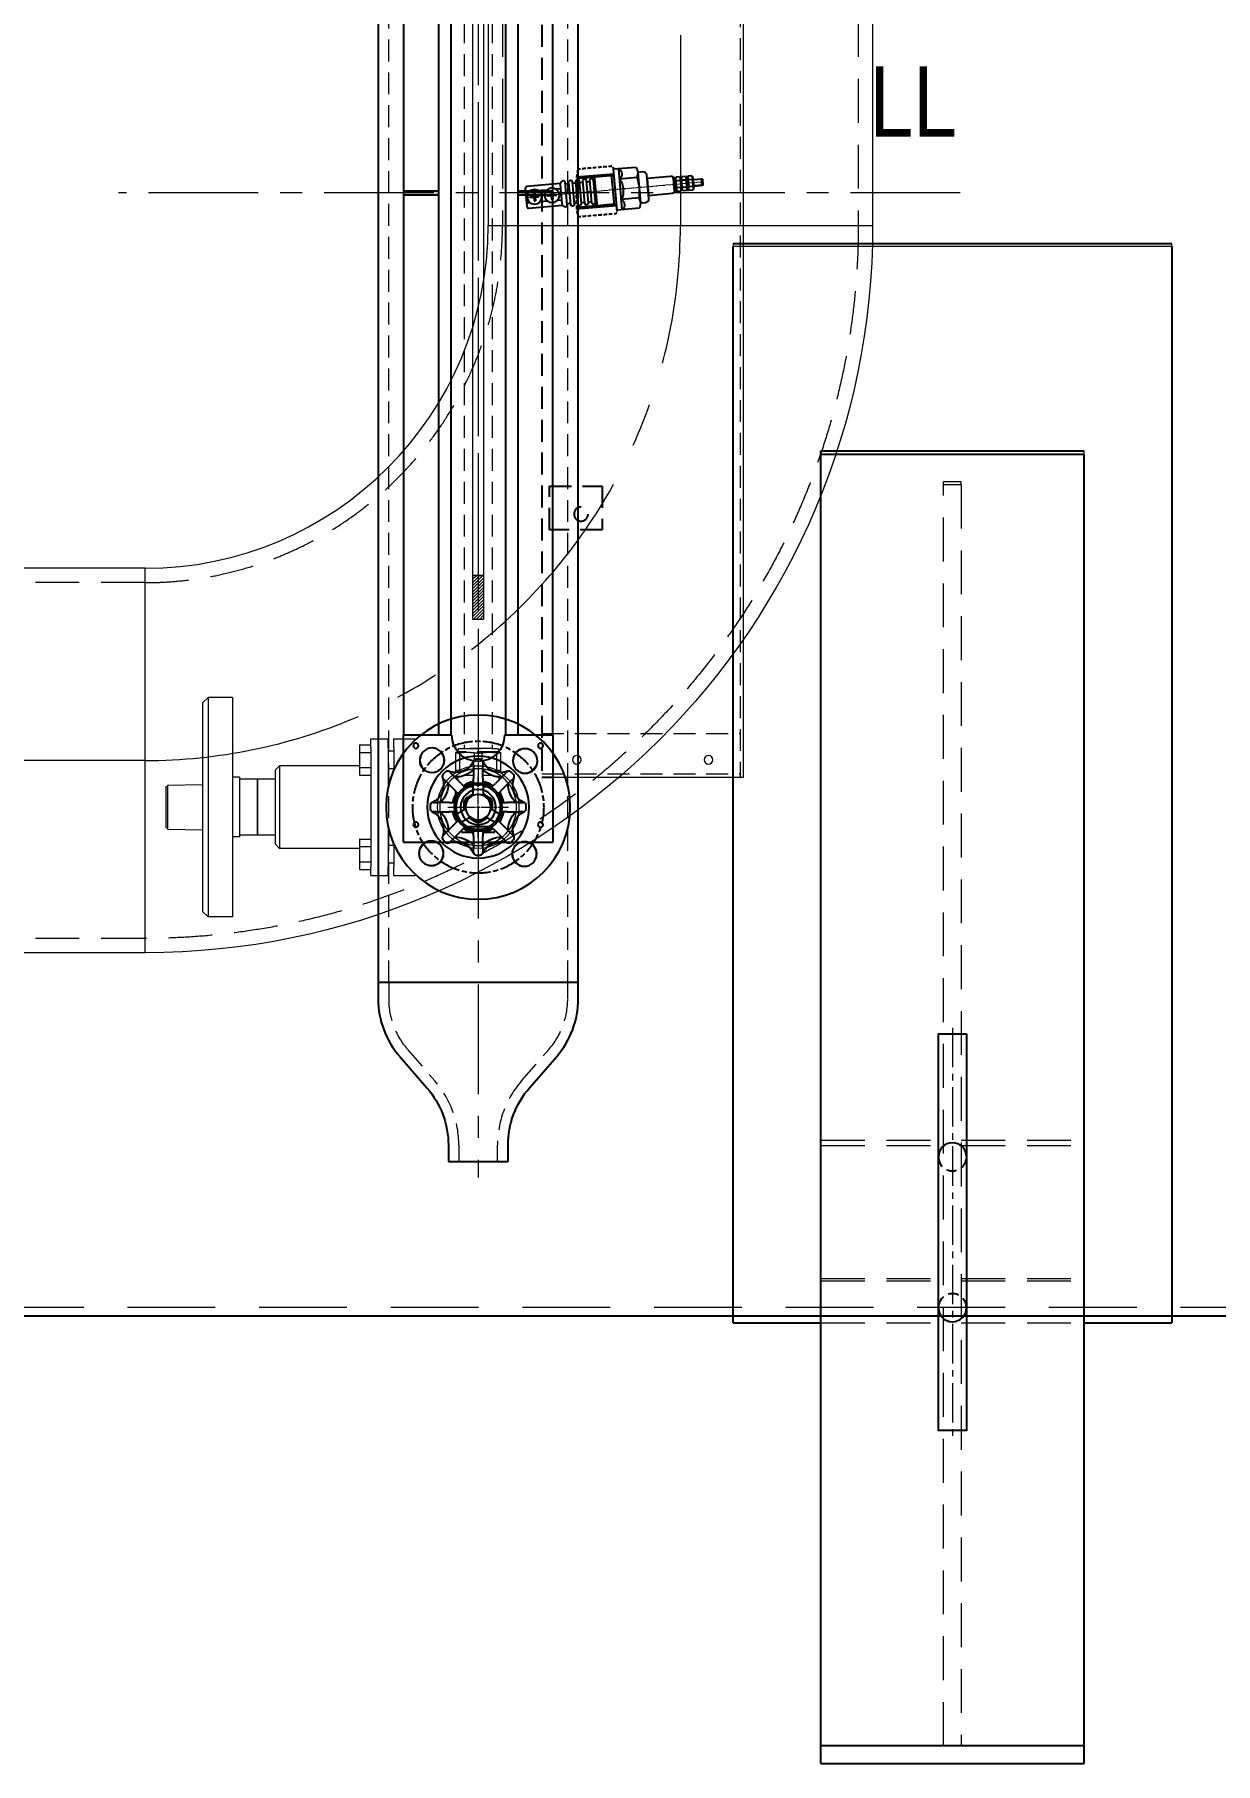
# Model space of a CAD drawing. Header units: millimetres. Extents: x -46397 to 283259, y -8690 to 23983.
# Drawn here: x 124179 to 124851, y 2724 to 3709 of the extents above; entities that cross this region are included whole.
import ezdxf

# ---------------------------------------------------------------- set-up
doc = ezdxf.new("R2010")
doc.units = ezdxf.units.MM
for name, pattern in [('ACISOTGL', [3, 2, -1]), ('AM_ISO08W050', [18, 12, -1.5, 3, -1.5]), ('AM_ISO08W050x2', [9, 6, -0.75, 1.5, -0.75]), ('CENTER', [2, 1.25, -0.25, 0.25, -0.25]), ('CENTER2', [1.125, 0.75, -0.125, 0.125, -0.125]), ('HIDDEN', [0.375, 0.25, -0.125]), ('HIDDENX2', [0.75, 0.5, -0.25])]:
    doc.linetypes.add(name, pattern=pattern)
for name, color, linetype, lineweight in [('2-Dashed', 50, 'ACISOTGL', 25), ('2. Net dut', 190, 'HIDDEN', 9), ('3-Centerline', 4, 'CENTER', 5), ('3. LAN CAN STT', 2, 'Continuous', 0), ('5. DUONG TAM', 1, 'AM_ISO08W050x2', 0), ('AM_5', 3, 'Continuous', 25), ('AM_7', 4, 'AM_ISO08W050', 25), ('AM_8', 1, 'Continuous', 25), ('CHUAN NET KHUAT', 4, 'HIDDEN', 0), ('DUONGCHINH', 7, 'Continuous', 25), ('DUONGTAM', 1, 'CENTER', 0), ('Long_AM_Hidden', 4, 'HIDDEN', 9), ('Long_AM_Visible', 30, 'Continuous', 25), ('Long_Centerline', 1, 'CENTER', 9), ('MARTECH-TP-TEXT3', 3, 'Continuous', 0), ('Mặt cắt', 7, 'Continuous', 20), ('Standard', 7, 'Continuous', 0)]:
    doc.layers.add(name, color=color, linetype=linetype, lineweight=lineweight)
doc.layers.add('7. DUONG KHUAT', color=4, linetype='ACISOTGL')
doc.layers.add('flashshoot', color=7, linetype='Continuous')
doc.styles.add('GHI CHÚ 2', font='arial.ttf', dxfattribs={"width": 0.8, "height": 1})

# ---------------------------------------------------------------- blocks, each defined once
blk = doc.blocks.new('A$C49aca623')
at = {"color": 1, "linetype": 'HIDDENX2', "lineweight": 0, "ltscale": 50, "extrusion": (2.28848e-17, 1, 0)}
for p, q in [((2163.63, 1140), (2163.63, -368.45)), ((2366.37, 1140), (2366.37, -368.45)), ((1960, -572.08), (1817, -572.08)), ((1960, -774.82), (-2832, -774.82))]:
    blk.add_line(p, q, dxfattribs=at)
at = {"color": 2, "linetype": 'Continuous', "lineweight": 0, "ltscale": 10, "extrusion": (2.28848e-17, 1, 0)}
for p, q in [((2155.45, 983.18), (2155.45, -368.45)), ((2374.55, 983.18), (2374.55, -368.45)), ((1960, -563.9), (1817, -563.9)), ((1960, -783), (-2832, -783))]:
    blk.add_line(p, q, dxfattribs=at)
at = {"color": 2, "linetype": 'Continuous', "lineweight": 0, "ltscale": 10}
for p, q in [((2155.45, -368.45), (2374.55, -368.45)), ((1960, -783), (1960, -563.9))]:
    blk.add_line(p, q, dxfattribs=at)
blk.add_arc((1960, -368.45), 195.45, 270, 360, dxfattribs=at)
at = {"color": 2, "linetype": 'Continuous', "lineweight": 0, "ltscale": 10, "extrusion": (0, 0, -1)}
blk.add_arc((-1960, -368.45), 414.55, 180, 270, dxfattribs=at)
at = {"color": 1, "linetype": 'HIDDENX2', "lineweight": 0, "ltscale": 50}
for points, knots in [([(2366.37, -368.45), (2366.37, -371.78), (2366.33, -375.12), (2366.1, -384.46), (2365.82, -390.47), (2364.99, -402.46), (2364.44, -408.45), (2363.08, -420.39), (2362.27, -426.35), (2360.38, -438.22), (2359.3, -444.14), (2356.89, -455.91), (2355.55, -461.77), (2352.62, -473.43), (2351.03, -479.23), (2347.58, -490.74), (2345.73, -496.47), (2341.77, -507.82), (2339.67, -513.45), (2335.21, -524.62), (2332.86, -530.15), (2327.92, -541.11), (2325.32, -546.53), (2319.9, -557.26), (2317.06, -562.56), (2311.17, -573.04), (2308.1, -578.21), (2301.74, -588.41), (2298.45, -593.44), (2291.65, -603.35), (2288.14, -608.24), (2280.9, -617.84), (2277.18, -622.56), (2269.53, -631.82), (2265.6, -636.38), (2257.54, -645.3), (2253.41, -649.67), (2244.96, -658.22), (2240.65, -662.41), (2231.83, -670.58), (2227.33, -674.57), (2218.16, -682.34), (2213.49, -686.12), (2203.98, -693.48), (2199.15, -697.06), (2189.32, -703.98), (2184.33, -707.34), (2174.21, -713.83), (2169.08, -716.96), (2158.68, -722.99), (2153.41, -725.89), (2142.76, -731.45), (2137.37, -734.12), (2126.48, -739.2), (2120.97, -741.63), (2109.87, -746.22), (2104.26, -748.4), (2092.96, -752.5), (2087.26, -754.42), (2075.79, -758.02), (2070.02, -759.69), (2058.4, -762.77), (2052.55, -764.19), (2040.81, -766.75), (2034.91, -767.9), (2023.06, -769.94), (2017.12, -770.83), (2005.19, -772.34), (1999.21, -772.97), (1987.23, -773.95), (1981.23, -774.31), (1970.15, -774.72), (1965.07, -774.82), (1960, -774.82)], [0, 0, 0, 0, 10.000757, 10.000757, 28.033596, 28.033596, 46.064384, 46.064384, 64.095172, 64.095172, 82.125961, 82.125961, 100.156749, 100.156749, 118.187538, 118.187538, 136.218326, 136.218326, 154.249115, 154.249115, 172.279903, 172.279903, 190.310692, 190.310692, 208.34148, 208.34148, 226.372269, 226.372269, 244.403058, 244.403058, 262.433846, 262.433846, 280.464635, 280.464635, 298.495423, 298.495423, 316.526212, 316.526212, 334.557, 334.557, 352.587789, 352.587789, 370.618577, 370.618577, 388.649366, 388.649366, 406.680154, 406.680154, 424.710943, 424.710943, 442.741731, 442.741731, 460.77252, 460.77252, 478.803308, 478.803308, 496.834097, 496.834097, 514.864885, 514.864885, 532.895674, 532.895674, 550.926463, 550.926463, 568.957251, 568.957251, 586.98804, 586.98804, 605.018828, 605.018828, 623.049617, 623.049617, 638.273056, 638.273056, 638.273056, 638.273056]), ([(1960, -572.08), (1963.33, -572.08), (1966.67, -572), (1974.25, -571.63), (1978.5, -571.28), (1986.95, -570.33), (1991.17, -569.73), (1999.55, -568.25), (2003.72, -567.38), (2011.99, -565.38), (2016.09, -564.25), (2024.22, -561.73), (2028.25, -560.35), (2036.21, -557.33), (2040.14, -555.7), (2047.89, -552.19), (2051.71, -550.31), (2059.23, -546.32), (2062.93, -544.2), (2070.18, -539.75), (2073.73, -537.41), (2080.69, -532.51), (2084.1, -529.95), (2090.73, -524.63), (2093.97, -521.86), (2100.26, -516.13), (2103.32, -513.17), (2109.24, -507.05), (2112.1, -503.9), (2117.63, -497.43), (2120.29, -494.11), (2125.4, -487.3), (2127.85, -483.82), (2132.52, -476.71), (2134.75, -473.07), (2138.97, -465.68), (2140.96, -461.92), (2144.71, -454.28), (2146.46, -450.4), (2149.72, -442.54), (2151.23, -438.56), (2153.99, -430.51), (2155.24, -426.44), (2157.5, -418.23), (2158.49, -414.09), (2160.23, -405.76), (2160.96, -401.57), (2162.17, -393.14), (2162.64, -388.91), (2163.32, -380.43), (2163.53, -376.18), (2163.62, -370.76), (2163.63, -369.61), (2163.63, -368.45)], [0, 0, 0, 0, 10.003018, 10.003018, 22.768541, 22.768541, 35.532448, 35.532448, 48.296355, 48.296355, 61.060263, 61.060263, 73.82417, 73.82417, 86.588078, 86.588078, 99.351985, 99.351985, 112.115893, 112.115893, 124.879801, 124.879801, 137.643708, 137.643708, 150.407616, 150.407616, 163.171523, 163.171523, 175.935431, 175.935431, 188.699339, 188.699339, 201.463246, 201.463246, 214.227154, 214.227154, 226.991061, 226.991061, 239.754969, 239.754969, 252.518876, 252.518876, 265.282784, 265.282784, 278.046692, 278.046692, 290.810599, 290.810599, 303.574507, 303.574507, 316.338414, 316.338414, 319.810033, 319.810033, 319.810033, 319.810033])]:
    blk.add_open_spline(points, degree=3, knots=knots, dxfattribs=at)
at = {"layer": 'DUONGTAM', "ltscale": 100, "extrusion": (2.28848e-17, 1, 0)}
for p, q in [((2265, 1140), (2265, -368.45)), ((1960, -673.45), (-3000, -673.45))]:
    blk.add_line(p, q, dxfattribs=at)
at = {"layer": 'DUONGTAM', "ltscale": 100}
blk.add_arc((1960, -368.45), 305, 270, 360, dxfattribs=at)
blk = doc.blocks.new('A$Cb6d5b212')
at = {"layer": 'CHUAN NET KHUAT', "color": 3, "linetype": 'HIDDENX2', "lineweight": 0, "ltscale": 100, "extrusion": (2.28848e-17, 1, 0)}
blk.add_line((1500, -985), (3000, -985), dxfattribs=at)
at = {"layer": 'DUONGCHINH', "color": 2, "ltscale": 10, "extrusion": (2.28848e-17, 1, 0)}
blk.add_line((1500, -990), (3000, -990), dxfattribs=at)
blk = doc.blocks.new('*U1680')
at = {"layer": '3-Centerline', "color": 0, "linetype": 'CENTER2', "ltscale": 30, "transparency": 16777216}
blk.add_line((-116.5, 0), (116.5, 0), dxfattribs=at)
blk = doc.blocks.new('*U1678')
blk.add_lwpolyline([(-113, 8), (113, 8), (113, -8), (-113, -8)], close=True)
for centre, start, end in [((-43, 0), 90, 270), ((43, 0), 270, 90)]:
    blk.add_arc(centre, 8, start, end)
at = {"layer": '2-Dashed', "ltscale": 3}
for centre, start, end in [((-43, 0), 270, 90), ((43, 0), 90, 270)]:
    blk.add_arc(centre, 8, start, end, dxfattribs=at)
at = {"layer": '3-Centerline', "linetype": 'CENTER2', "ltscale": 30}
blk.add_blockref('*U1680', (0, 0), dxfattribs=at)
blk = doc.blocks.new('SAD1-1')
at = {"color": 8, "linetype": 'Continuous', "lineweight": 0, "ltscale": 10, "extrusion": (2.28848e-17, 1, 0)}
for p, q in [((0, 609.61), (0, 611.14)), ((250, 611.14), (250, 609.61)), ((250, 609.61), (0, 609.61)), ((50, 491.13), (50, 493))]:
    blk.add_line(p, q, dxfattribs=at)
at = {"layer": 'CHUAN NET KHUAT', "ltscale": 100, "extrusion": (2.28848e-17, 1, 0)}
for p, q in [((120, 473.77), (120, 475.37)), ((120, 475.37), (130, 475.37)), ((120, 473.77), (120, -245)), ((130, 473.77), (120, 473.77)), ((130, 473.77), (130, 475.37)), ((130, -245), (130, 473.77)), ((120, 100.18), (50, 100.18)), ((200, 100.18), (130, 100.18)), ((120, 97.21), (50, 97.21)), ((200, 97.21), (130, 97.21)), ((120, 21.34), (50, 21.34)), ((120, 19.98), (50, 19.98)), ((200, 21.34), (130, 21.34)), ((200, 19.98), (130, 19.98)), ((250, 0), (0, 0)), ((120, -4), (50, -4)), ((200, -4), (130, -4))]:
    blk.add_line(p, q, dxfattribs=at)
at = {"layer": 'DUONGCHINH', "extrusion": (2.28848e-17, 1, 0)}
for p, q in [((250, 611.14), (0, 611.14)), ((0, 609.61), (0, -4)), ((250, -4), (250, 609.61)), ((200, 493), (50, 493)), ((200, 491.13), (200, 493)), ((50, -245), (50, 491.13)), ((200, 491.13), (50, 491.13)), ((200, -245), (200, 491.13)), ((50, -4), (0, -4)), ((250, -4), (200, -4)), ((50, -245), (200, -245)), ((50, -255), (50, -245)), ((200, -255), (200, -245)), ((200, -255), (50, -255))]:
    blk.add_line(p, q, dxfattribs=at)
at = {"xscale": -1, "rotation": 90}
blk.add_blockref('*U1678', (125, 47.7), dxfattribs=at)
blk = doc.blocks.new('wegfw')
h = blk.add_hatch()
h.set_pattern_fill('ANSI31', color=256, scale=10)
h.set_pattern_definition([(45, (-13982.1283, 96.5766), (-0.883883476, 0.883883476), [])])
h.paths.add_polyline_path([(48032.61, 12139.34), (48038.61, 12139.34), (48038.61, 12114.34), (48032.61, 12114.34)])
at = {"color": 0}
for p, q in [((48038.61, 12139.34, 0.59), (48032.61, 12139.34, 0.59)), ((48032.61, 12139.34, 0.59), (48038.61, 12139.34, 0.59)), ((48038.61, 12114.34, 0.59), (48032.61, 12114.34, 0.59))]:
    blk.add_line(p, q, dxfattribs=at)
at = {"color": 0, "elevation": 0.59}
for points in [[(48038.61, 12114.34), (48032.61, 12114.34), (48032.61, 13494.34), (48038.61, 13494.34)], [(48032.61, 12139.34), (48038.61, 12139.34), (48038.61, 12114.34), (48032.61, 12114.34)]]:
    blk.add_lwpolyline(points, close=True, dxfattribs=at)
blk = doc.blocks.new('*U2543')
blk.add_circle((0, 0), 7)
blk = doc.blocks.new('*U2552')
at = {"color": 0, "linetype": 'ByBlock', "lineweight": -2, "transparency": 16777216}
blk.add_blockref('*U2543', (7669.01, 1619.18), dxfattribs=at)
for p, rotation in [((7631.51, 1581.68), 89.99999999999997), ((7706.51, 1581.68), 270), ((7669.01, 1544.18), 180)]:
    blk.add_blockref('*U2543', p, dxfattribs=dict(at, rotation=rotation))
blk = doc.blocks.new('*U2526')
for radius in [52.5, 29, 13.75]:
    blk.add_circle((0, 0), radius)
at = {"layer": 'AM_7'}
blk.add_circle((0, 0), 37.5, dxfattribs=at)
blk.add_blockref('*U2552', (-7669.01, -1581.68))
blk = doc.blocks.new('M18_1.5')
at = {"layer": '7. DUONG KHUAT'}
blk.add_rational_spline([(20, 13.5), (10.5, 13.5), (1, 13.5), (0, 13.5), (0, 12.5), (0, 0), (0, -12.5), (0, -12.91), (0.29, -13.21), (0.59, -13.5), (1, -13.5), (11.68, -13.45), (22.35, -13.4), (23.59, -13.29), (22.41, 0.16), (21.23, 13.61), (20, 13.5)], [1, 1, 1, 0.707106781192, 1, 1, 1, 0.92387953251, 1, 0.92387953251, 1, 1, 1, 0.707106781187, 1, 0.707106781187, 1], degree=2, knots=[0, 0, 0, 1, 1, 2.570796, 2.570796, 3.570796, 3.570796, 4.356194, 4.356194, 5.141593, 5.141593, 6.141593, 6.141593, 7.712389, 7.712389, 9.283185, 9.283185, 9.283185], dxfattribs=at)
at = {"layer": 'AM_5'}
for p, q in [((0, 9), (21.33, 9)), ((0, 8.19), (21.46, 8.19)), ((0, -8.19), (22.87, -8.19)), ((22.88, -9), (0, -9))]:
    blk.add_line(p, q, dxfattribs=at)
blk = doc.blocks.new('*U2452')
at = {"layer": 'Long_Centerline', "color": 0, "ltscale": 50, "transparency": 16777216}
blk.add_line((0, 676.6625), (0, -676.6625), dxfattribs=at)
blk = doc.blocks.new('*U2451')
at = {"layer": 'Long_AM_Hidden', "ltscale": 50, "extrusion": (2.28848e-17, 1, 0)}
for p, q in [((-47.58, 300.86), (-47.58, -1032.47)), ((-31.71, 300.86), (-31.71, -1032.47)), ((-31.71, -1032.47), (-47.58, -1032.47))]:
    blk.add_line(p, q, dxfattribs=at)
at = {"layer": 'Long_Centerline', "ltscale": 50}
blk.add_blockref('*U2452', (-39.64, -365.8), dxfattribs=at)
blk = doc.blocks.new('*U1893')
at = {"layer": 'Long_Centerline', "color": 0, "ltscale": 5, "transparency": 16777216}
for p, q in [((0, 1.4478), (0, 17.239)), ((-17.239, 0), (-1.4478, 0)), ((1.4478, 0), (17.239, 0)), ((0, -17.239), (0, -1.4478))]:
    blk.add_line(p, q, dxfattribs=at)
at = {"layer": 'Long_Centerline', "color": 0, "linetype": 'Continuous', "ltscale": 5, "transparency": 16777216}
for p, q in [((-0.7239, 0), (0.7239, 0)), ((0, -0.7239), (0, 0.7239))]:
    blk.add_line(p, q, dxfattribs=at)
blk = doc.blocks.new('sdfsfds')
at = {"layer": 'Long_AM_Hidden', "ltscale": 50, "extrusion": (2.28848e-17, 1, 0)}
for p, q in [((-12.52, -20.38), (-12.52, -19.68)), ((-11.75, -17.18), (-11.75, -15.52)), ((-2.67, -18.1), (-7.75, -18.1)), ((7.75, -18.1), (2.67, -18.1)), ((11.75, -17.18), (11.75, -15.52)), ((12.52, -20.38), (12.52, -19.68)), ((-12.52, -20.38), (-12.7, -20.45)), ((-10.69, -20.79), (-12.7, -20.79)), ((-12.7, -20.79), (-12.7, -30.77)), ((-8.89, -20.38), (-12.52, -20.38)), ((-10.69, -30.77), (-10.69, -20.79)), ((-2.67, -20.38), (-3.92, -20.38)), ((-2.01, -27), (-2.01, -30.77)), ((2.01, -30.77), (2.01, -27)), ((3.92, -20.38), (2.67, -20.38)), ((12.52, -20.38), (8.89, -20.38)), ((12.7, -20.79), (10.69, -20.79)), ((10.69, -20.79), (10.69, -30.77)), ((12.52, -20.38), (12.7, -20.45)), ((12.7, -30.77), (12.7, -20.79)), ((-10.69, -30.77), (-12.7, -30.77)), ((-11.84, -31.43), (-12.7, -31.12)), ((11.84, -31.43), (-11.84, -31.43)), ((-11.84, -32.54), (-11.84, -31.43)), ((-11.04, -33.34), (-11.84, -32.54)), ((-11.04, -33.34), (11.04, -33.34)), ((2.01, -30.77), (-2.01, -30.77)), ((12.7, -30.77), (10.69, -30.77)), ((11.04, -33.34), (11.84, -32.54)), ((11.84, -31.43), (12.7, -31.12)), ((11.84, -32.54), (11.84, -31.43))]:
    blk.add_line(p, q, dxfattribs=at)
at = {"layer": 'Long_AM_Hidden', "ltscale": 50}
for points, weights in [([(-12.7, -20.45), (-12.7, -20.45), (-12.7, -20.79)], [2.26236060231, 2.26236060231, 2.18058853235]), ([(-10.69, -20.79), (-9.56, -20.62), (-8.5, -20.54)], [2.19343920272, 2.23381590498, 2.25437255377]), ([(-3.69, -20.58), (-3.19, -20.63), (-2.67, -20.7)], [2.24343390035, 2.23153317806, 2.21524217726]), ([(2.67, -20.7), (3.19, -20.63), (3.69, -20.58)], [2.21524217726, 2.23153317806, 2.24343390035]), ([(8.5, -20.54), (9.56, -20.62), (10.69, -20.79)], [2.25437255377, 2.23381590498, 2.19343920272]), ([(12.7, -20.79), (12.7, -20.45), (12.7, -20.45)], [2.18058853235, 2.26236060231, 2.26236060231]), ([(-12.7, -30.77), (-12.7, -31.12), (-12.7, -31.12)], [2.21417330191, 2.29720480073, 2.29720480073]), ([(-2.01, -30.77), (-6.35, -31.44), (-10.69, -30.77)], [2.21417330191, 2.38023629956, 2.21417330191]), ([(10.69, -30.77), (6.35, -31.44), (2.01, -30.77)], [2.21417330191, 2.38023629956, 2.21417330191]), ([(12.7, -31.12), (12.7, -31.12), (12.7, -30.77)], [2.29720480073, 2.29720480073, 2.21417330191])]:
    blk.add_rational_spline(points, weights, degree=2, dxfattribs=at)
at = {"layer": 'Long_AM_Visible', "extrusion": (2.28848e-17, 1, 0)}
for p, q in [((-20.07, 18.54), (-18.54, 20.07)), ((-14.73, 18.5), (-16.3, 20.07)), ((-2.67, 25.72), (-2.67, 23.49)), ((-2.67, 16.51), (-2.67, 23.49)), ((-1.08, 27.3), (1.08, 27.3)), ((2.67, 23.49), (2.67, 25.72)), ((2.67, 23.49), (2.67, 16.51)), ((16.3, 20.07), (14.73, 18.5)), ((18.54, 20.07), (20.07, 18.54)), ((-20.07, 16.3), (-18.5, 14.73)), ((-13.56, 9.79), (-18.5, 14.73)), ((-14.73, 18.5), (-9.79, 13.56)), ((-8.22, 11.99), (-9.79, 13.56)), ((-9.52, 14.29), (-3.84, 14.29)), ((-9.52, 14.29), (-9.52, 13.3)), ((-6.15, 11.11), (6.15, 11.11)), ((-2.67, 16.51), (-2.67, 14.29)), ((1.08, 12.7), (-1.08, 12.7)), ((2.67, 14.29), (2.67, 16.51)), ((3.84, 14.29), (9.52, 14.29)), ((9.79, 13.56), (8.22, 11.99)), ((9.52, 14.29), (9.52, 13.3)), ((9.79, 13.56), (14.73, 18.5)), ((18.5, 14.73), (13.56, 9.79)), ((18.5, 14.73), (20.07, 16.3)), ((-27.3, -1.08), (-27.3, 1.08)), ((-23.49, 2.67), (-25.72, 2.67)), ((-23.49, 2.67), (-16.51, 2.67)), ((-14.29, 2.67), (-16.51, 2.67)), ((-13.56, 9.79), (-11.99, 8.22)), ((-12.7, 1.08), (-12.7, -1.08)), ((-12.13, 3.77), (-7.18, 0.92)), ((-8.22, 9.74), (-9.74, 8.22)), ((-4.39, 5.76), (-9.33, 8.61)), ((-7.94, 1.36), (-7.94, 0)), ((-7.94, 0), (-7.94, -3.24)), ((-3.97, 6.87), (-5.14, 6.2)), ((-1.16, 8.49), (-3.97, 6.87)), ((3.97, 6.87), (1.16, 8.49)), ((5.14, 6.2), (3.97, 6.87)), ((9.33, 8.61), (4.39, 5.76)), ((7.18, 0.92), (12.13, 3.77)), ((7.94, 0), (7.94, 1.36)), ((7.94, -3.24), (7.94, 0)), ((9.74, 8.22), (8.22, 9.74)), ((11.99, 8.22), (13.56, 9.79)), ((12.7, -1.08), (12.7, 1.08)), ((16.51, 2.67), (14.29, 2.67)), ((16.51, 2.67), (23.49, 2.67)), ((25.72, 2.67), (23.49, 2.67)), ((27.3, 1.08), (27.3, -1.08)), ((-25.72, -2.67), (-23.49, -2.67)), ((-16.51, -2.67), (-23.49, -2.67)), ((-18.5, -14.73), (-13.56, -9.79)), ((-16.51, -2.67), (-14.29, -2.67)), ((-11.99, -8.22), (-13.56, -9.79)), ((-12.7, -7.59), (-12.7, -8.93)), ((-9.74, -8.22), (-8.22, -9.74)), ((-6.77, -5.26), (-3.97, -6.87)), ((-3.97, -6.87), (-2.79, -7.55)), ((-2.79, -6.68), (-2.79, -12.39)), ((2.79, -12.39), (2.79, -6.68)), ((2.79, -7.55), (3.97, -6.87)), ((3.97, -6.87), (6.77, -5.26)), ((8.22, -9.74), (9.74, -8.22)), ((13.56, -9.79), (11.99, -8.22)), ((12.7, -7.59), (12.7, -8.93)), ((13.56, -9.79), (18.5, -14.73)), ((14.29, -2.67), (16.51, -2.67)), ((23.49, -2.67), (16.51, -2.67)), ((23.49, -2.67), (25.72, -2.67)), ((-18.5, -14.73), (-20.07, -16.3)), ((-18.54, -20.07), (-20.07, -18.54)), ((-16.3, -20.07), (-14.73, -18.5)), ((-9.79, -13.56), (-14.73, -18.5)), ((-9.79, -13.56), (-8.22, -11.99)), ((-2.79, -11.58), (-5.22, -11.58)), ((-2.79, -12.13), (-3.77, -12.13)), ((-2.67, -14.29), (-2.67, -16.51)), ((-2.67, -23.49), (-2.67, -16.51)), ((-1.08, -12.7), (1.08, -12.7)), ((2.67, -16.51), (2.67, -14.29)), ((2.67, -16.51), (2.67, -23.49)), ((5.22, -11.58), (2.79, -11.58)), ((3.77, -12.13), (2.79, -12.13)), ((8.22, -11.99), (9.79, -13.56)), ((14.73, -18.5), (9.79, -13.56)), ((14.73, -18.5), (16.3, -20.07)), ((20.07, -16.3), (18.5, -14.73)), ((20.07, -18.54), (18.54, -20.07)), ((-2.67, -23.49), (-2.67, -25.72)), ((1.08, -27.3), (-1.08, -27.3)), ((2.67, -25.72), (2.67, -23.49))]:
    blk.add_line(p, q, dxfattribs=at)
at = {"layer": 'Long_AM_Visible'}
blk.add_circle((0, 0), 7.24, dxfattribs=at)
at = {"layer": 'Long_AM_Visible', "extrusion": (0, 0, -1)}
for centre, radius, start, end in [((17.42, 18.95), 1.59, 45, 135), ((1.08, 25.72), 1.59, 0, 90), ((-1.08, 25.72), 1.59, 90, 180), ((-17.42, 18.95), 1.59, 45, 135), ((18.95, 17.42), 1.59, 315, 45), ((0, 0), 12.7, 45, 90), ((0, 0), 14.8, 55.38476, 79.61524), ((0, 0), 12.7, 90, 135), ((0, 0), 14.8, 100.38476, 124.61524), ((-18.95, 17.42), 1.59, 135, 225), ((25.72, 1.08), 1.59, 0, 90), ((0, 0), 14.8, 10.38476, 34.61524), ((0, 0), 12.7, 0, 45), ((0, 0), 12.7, 315, 0), ((0, 0), 7.94, 290.60969, 9.39031), ((0, 0), 7.94, 50.60969, 129.39031), ((0, 0), 8.57, 82.19161, 97.80839), ((0, 0), 7.94, 180, 249.39031), ((0, 0), 7.94, 170.60969, 180), ((0, 0), 12.7, 135, 180), ((0, 0), 12.7, 180, 225), ((0, 0), 14.8, 145.38476, 169.61524), ((-25.72, 1.08), 1.59, 90, 180), ((25.72, -1.08), 1.59, 270, 0), ((0, 0), 14.8, 325.38476, 349.61524), ((0, 0), 12.7, 270, 315), ((0, 0), 8.57, 322.19161, 337.80839), ((0, 0), 12.7, 225, 270), ((0, 0), 8.57, 202.19161, 217.80839), ((0, 0), 14.8, 190.38476, 214.61524), ((-25.72, -1.08), 1.59, 180, 270), ((18.95, -17.42), 1.59, 315, 45), ((0, 0), 14.8, 280.38476, 304.61524), ((0, 0), 14.8, 235.38476, 259.61524), ((-18.95, -17.42), 1.59, 135, 225), ((17.42, -18.95), 1.59, 225, 315), ((1.08, -25.72), 1.59, 270, 0), ((-1.08, -25.72), 1.59, 180, 270), ((-17.42, -18.95), 1.59, 225, 315)]:
    blk.add_arc(centre, radius, start, end, dxfattribs=at)
at = {"layer": 'Long_AM_Visible'}
for centre, radius, start, end in [((-12.81, 30.92), 11.24, 248.92237, 336.07763), ((-12.81, 30.92), 13.78, 267.62992, 317.37008), ((12.81, 30.92), 11.24, 203.92237, 291.07763), ((12.81, 30.92), 13.78, 222.62992, 272.37008), ((-30.92, 12.81), 11.24, 293.92237, 21.07763), ((-30.92, 12.81), 13.78, 312.62992, 2.37008), ((-9.34, 10.87), 1.59, 315, 45), ((-1.08, 14.29), 1.59, 180, 270), ((1.08, 14.29), 1.59, 270, 0), ((9.34, 10.87), 1.59, 135, 225), ((30.92, 12.81), 13.78, 177.62992, 227.37008), ((30.92, 12.81), 11.24, 158.92237, 246.07763), ((-14.29, 1.08), 1.59, 0, 90), ((-10.87, 9.34), 1.59, 225, 315), ((10.87, 9.34), 1.59, 225, 315), ((14.29, 1.08), 1.59, 90, 180), ((-30.92, -12.81), 11.24, 338.92237, 66.07763), ((-30.92, -12.81), 13.78, 357.62992, 47.37008), ((-14.29, -1.08), 1.59, 270, 0), ((-10.87, -9.34), 1.59, 45, 135), ((-9.34, -10.87), 1.59, 315, 45), ((9.34, -10.87), 1.59, 135, 225), ((10.87, -9.34), 1.59, 45, 135), ((14.29, -1.08), 1.59, 180, 270), ((30.92, -12.81), 13.78, 132.62992, 182.37008), ((30.92, -12.81), 11.24, 113.92237, 201.07763), ((-12.81, -30.92), 11.24, 23.92237, 111.07763), ((-12.81, -30.92), 13.78, 42.62992, 92.37008), ((-1.08, -14.29), 1.59, 90, 180), ((1.08, -14.29), 1.59, 0, 90), ((12.81, -30.92), 11.24, 68.92237, 156.07763), ((12.81, -30.92), 13.78, 87.62992, 137.37008)]:
    blk.add_arc(centre, radius, start, end, dxfattribs=at)
at = {"layer": 'Long_Centerline', "ltscale": 5, "rotation": 270}
blk.add_blockref('*U1893', (0, 0), dxfattribs=at)
blk = doc.blocks.new('*U1894')
at = {"layer": 'Long_Centerline', "color": 0, "ltscale": 5, "transparency": 16777216}
for p, q in [((0, 2), (0, 13.5)), ((-13.5, 0), (-2, 0)), ((2, 0), (13.5, 0)), ((0, -13.5), (0, -2))]:
    blk.add_line(p, q, dxfattribs=at)
at = {"layer": 'Long_Centerline', "color": 0, "linetype": 'Continuous', "ltscale": 5, "transparency": 16777216}
for p, q in [((-1, 0), (1, 0)), ((0, -1), (0, 1))]:
    blk.add_line(p, q, dxfattribs=at)
blk = doc.blocks.new('dvxcvxc')
at = {"layer": 'Mặt cắt'}
h = blk.add_hatch(color=256, dxfattribs=at)
h.dxf.hatch_style = 1
h.paths.add_polyline_path([(27, -626), (27, -624), (7, -624), (7, -626)])
h.paths.add_polyline_path([(-38, -626), (-38, -624), (-58, -624), (-58, -626)])
at = {"layer": 'Long_AM_Visible', "extrusion": (2.28848e-17, 1, 0)}
for p, q in [((-31, 384), (-31, -934)), ((0, 384), (0, -934)), ((-58, -47), (-58, -934)), ((-38, -934), (-38, -47)), ((7, -47), (7, -934)), ((27, -934), (27, -47)), ((-58, -991), (-58, -934)), ((-30.5, -934), (-58, -934)), ((27, -934), (-0.5, -934)), ((27, -934), (27, -991)), ((-58, -995), (-58, -991)), ((-58, -995), (27, -995)), ((27, -991), (27, -995))]:
    blk.add_line(p, q, dxfattribs=at)
at = {"layer": 'Long_AM_Visible', "extrusion": (2.28848e-17, -1, 0)}
for p, q in [((-38, -624), (-58, -624)), ((-58, -624), (-58, -626)), ((-58, -626), (-38, -626)), ((-38, -626), (-38, -624)), ((27, -624), (7, -624)), ((7, -624), (7, -626)), ((7, -626), (27, -626)), ((27, -626), (27, -624))]:
    blk.add_line(p, q, dxfattribs=at)
at = {"layer": 'Long_AM_Visible', "extrusion": (0, 0, -1)}
for centre, radius in [((51, -940), 1.5), ((-20, -940), 1.5), ((15.5, -975), 10), ((51, -985), 1.5), ((-20, -985), 1.5)]:
    blk.add_circle(centre, radius, dxfattribs=at)
blk.add_arc((15.5, -934), 15, 180, 0, dxfattribs=at)
at = {"layer": 'Long_Centerline', "ltscale": 5, "extrusion": (0, 0, -1), "rotation": 90}
blk.add_blockref('*U1894', (15.5, -975), dxfattribs=at)
blk = doc.blocks.new('HHGH')
at = {"layer": 'Long_AM_Visible'}
for name, p in [('dvxcvxc', (35.93, -408.15)), ('*U2451', (60.07, -317.34))]:
    blk.add_blockref(name, p, dxfattribs=at)
at = {"layer": 'Long_AM_Visible', "xscale": -1, "rotation": 180}
blk.add_blockref('sdfsfds', (20.43, -1383.15), dxfattribs=at)
blk = doc.blocks.new('qng')
at = {"layer": 'AM_8'}
for p, q in [((0.63, 4.04), (0, 2.95)), ((0, 2.95), (0, -2.95)), ((0.63, 4.04), (2.57, 4.04)), ((0.63, 2.02), (2.57, 2.02)), ((2.57, 4.04), (3.2, 2.95)), ((3.2, 2.95), (3.2, -2.95)), ((0.63, -4.04), (0, -2.95)), ((0.63, -2.02), (2.57, -2.02)), ((0.63, -4.04), (2.57, -4.04)), ((2.57, -4.04), (3.2, -2.95))]:
    blk.add_line(p, q, dxfattribs=at)
for centre, radius, start, end in [((2.1, 3.03), 1.79, 154.43847, 214.43847), ((7, 0), 6.68, 162.38303, 197.61697), ((1.1, 3.03), 1.79, 325.56153, 25.56153), ((-3.8, 0), 6.68, 342.38303, 17.61697), ((2.1, -3.03), 1.79, 145.56153, 205.56153), ((1.1, -3.03), 1.79, 334.43847, 34.43847)]:
    blk.add_arc(centre, radius, start, end, dxfattribs=at)
blk = doc.blocks.new('qkkk')
at = {"layer": 'AM_8'}
for p, q in [((-0.5, -4), (-0.5, 4)), ((-0.5, 4), (0, 4)), ((-0.5, 3.86), (0, 3.86)), ((-0.5, 3.46), (0, 3.46)), ((-0.5, 2.83), (0, 2.83)), ((-0.5, 2), (0, 2)), ((-0.5, 1.04), (0, 1.04)), ((0, -4), (0, 4)), ((-0.5, -1.04), (0, -1.04)), ((-0.5, -2), (0, -2)), ((-0.5, -2.83), (0, -2.83)), ((-0.5, -3.46), (0, -3.46)), ((-0.5, -3.86), (0, -3.86)), ((-0.5, -4), (0, -4))]:
    blk.add_line(p, q, dxfattribs=at)
blk = doc.blocks.new('BS-1')
at = {"layer": '5. DUONG TAM', "ltscale": 0.5}
blk.add_line((0, 0), (101, 0), dxfattribs=at)
at = {"layer": 'AM_5'}
for p, q in [((0, 1.75), (5.29, 1.75)), ((51.5, 8.19), (61, 8.19)), ((0, -1.75), (5.29, -1.75)), ((51.5, -8.19), (61, -8.19))]:
    blk.add_line(p, q, dxfattribs=at)
blk.add_circle((65.16, 0), 0.05, dxfattribs=at)
at = {"layer": 'AM_8'}
for p, q in [((37.07, 11.68), (50, 11.68)), ((47, -11.68), (47, 11.68)), ((50, -11.68), (50, 11.68)), ((0.5, -2), (0.5, 2)), ((36.39, 8.76), (36.39, -8.76)), ((37.07, 5.84), (47, 5.84)), ((51.5, 8.19), (50, 8.19)), ((61, -9), (61, 9)), ((61, 8.19), (61.5, 8.19)), ((61.5, -8.19), (61.5, 8.19)), ((64, 5.69), (66, 5.69)), ((68, 5.69), (70, 5.69)), ((72, 5.69), (74, 5.69)), ((76, 5.69), (78, 5.69)), ((81, 3.19), (83.47, 3.19)), ((88.93, 3.19), (93.47, 3.19)), ((93.9, 0.33), (95.87, 0.33)), ((93.9, 0.33), (93.9, -0.33)), ((96.53, 2.3), (95.87, 2.3)), ((95.87, 2.3), (95.87, 0.33)), ((96.53, 2.3), (96.53, 0.33)), ((96.53, 0.33), (98.5, 0.33)), ((98.5, 0.33), (98.5, -0.33)), ((98.93, 3.19), (101, 3.19)), ((37.07, -5.84), (47, -5.84)), ((51.5, -8.19), (50, -8.19)), ((61, -8.19), (61.5, -8.19)), ((64, -5.69), (66, -5.69)), ((68, -5.69), (70, -5.69)), ((72, -5.69), (74, -5.69)), ((76, -5.69), (78, -5.69)), ((81, -3.19), (83.47, -3.19)), ((88.93, -3.19), (93.47, -3.19)), ((93.9, -0.33), (95.87, -0.33)), ((95.87, -0.33), (95.87, -2.3)), ((96.53, -2.3), (95.87, -2.3)), ((96.53, -0.33), (96.53, -2.3)), ((96.53, -0.33), (98.5, -0.33)), ((98.93, -3.19), (101, -3.19)), ((37.07, -11.68), (50, -11.68))]:
    blk.add_line(p, q, dxfattribs=at)
for points in [[(5.29, 2), (0.5, 2), (0, 1.75), (0, -1.75), (0.5, -2), (5.29, -2)], [(15.39, 3.84), (16.39, 3.84), (16.39, -3.84), (15.39, -3.84)]]:
    blk.add_lwpolyline(points, close=True, dxfattribs=at)
for points in [[(17.89, 4.84), (31.39, 4.84), (31.39, -4.84), (17.89, -4.84, -0.414214), (16.39, -3.34), (16.39, 3.34, -0.414214)], [(33.39, 8.76), (36.39, 8.76), (36.39, -8.76), (33.39, -8.76, -0.414214), (31.39, -6.76), (31.39, 6.76, -0.414214)], [(64, 6.69, 1), (62, 6.69), (62, -6.19, 1), (64, -6.19)], [(68, 6.69, 1), (66, 6.69), (66, -6.19, 1), (68, -6.19)], [(72, 6.69, 1), (70, 6.69), (70, -6.19, 1), (72, -6.19)], [(76, 6.69, 1), (74, 6.69), (74, -6.19, 1), (76, -6.19)], [(79, 7.69), (79, 7.69, -0.414214), (81, 5.69), (81, -5.19, -0.414214), (79, -7.19), (79, -7.19, -0.414214), (78, -6.19), (78, 6.69, -0.414214)]]:
    blk.add_lwpolyline(points, format="xyb", close=True, dxfattribs=at)
for points in [[(61, 9), (51.5, 9), (51.5, -9), (61, -9)], [(61.5, 7.69), (62, 7.69), (62, -7.69), (61.5, -7.69)], [(85.87, 2.3), (85.87, 0.33), (83.9, 0.33), (83.9, -0.33), (85.87, -0.33), (85.87, -2.3)], [(85.87, -2.3), (86.53, -2.3), (86.53, -0.33), (88.5, -0.33), (88.5, 0.33), (86.53, 0.33), (86.53, 2.3), (85.87, 2.3)]]:
    blk.add_lwpolyline(points, dxfattribs=at)
blk.add_lwpolyline([(80.94, 6.19), (100, 6.19, -0.414214), (101, 5.19), (101, -5.19, -0.414214), (100, -6.19), (80.73, -6.19)], format="xyb", dxfattribs=at)
for centre in [(86.2, 0), (96.2, 0)]:
    blk.add_circle(centre, 4.2, dxfattribs=at)
for centre, radius, start, end in [((42.99, 8.76), 6.6, 153.73419, 206.26581), ((48.91, 8.76), 3.49, 123.14766, 236.85234), ((61.76, 0), 25.37, 166.69231, 193.30769), ((57.01, 0), 11.58, 149.72795, 210.27205), ((42.99, -8.76), 6.6, 153.73419, 206.26581), ((48.91, -8.76), 3.49, 123.1265, 236.8735)]:
    blk.add_arc(centre, radius, start, end, dxfattribs=at)
for name, p in [('qng', (5.29, 0)), ('qkkk', (8.99, 0)), ('qng', (8.99, 0)), ('qng', (12.19, 0))]:
    blk.add_blockref(name, p, dxfattribs=at)
blk = doc.blocks.new('svcbrfg')
at = {"color": 6, "linetype": 'CENTER', "lineweight": 0, "ltscale": 50}
blk.add_line((274.69, -859.01), (-204.88, -859.01), dxfattribs=at)
blk.add_line((-17, -1411.01), (17, -1411.01))
at = {"layer": 'Long_AM_Hidden', "ltscale": 50}
for p, q in [((-51, -1309.01), (-51, 268.99)), ((51, -1309.01), (51, 268.99))]:
    blk.add_line(p, q, dxfattribs=at)
for points in [[(-51, -1309.01), (-51, -1318.31, 0.18087), (-40.2, -1347.18), (-24.74, -1364.96, -0.18087), (-11, -1401.7), (-11, -1411.01)], [(11, -1411.01), (11, -1401.7, -0.18087), (24.74, -1364.96), (40.2, -1347.18, 0.18087), (51, -1318.31), (51, -1309.01)]]:
    blk.add_lwpolyline(points, format="xyb", dxfattribs=at)
at = {"layer": 'Long_AM_Visible'}
for p, q in [((-57, 268.99), (-57, -1309.01)), ((57, -1309.01), (57, 268.99)), ((57, -1309.01), (-57, -1309.01)), ((57, -1309.01), (-57, -1309.01)), ((-17, -1411.01), (17, -1411.01))]:
    blk.add_line(p, q, dxfattribs=at)
for points in [[(-57, -1309.01), (-57, -1318.31, 0.18087), (-44.73, -1351.12), (-29.27, -1368.9, -0.18087), (-17, -1401.7), (-17, -1411.01)], [(17, -1411.01), (17, -1401.7, -0.18087), (29.27, -1368.9), (44.73, -1351.12, 0.18087), (57, -1318.31), (57, -1309.01)]]:
    blk.add_lwpolyline(points, format="xyb", dxfattribs=at)
at = {"layer": 'Long_Centerline', "ltscale": 50}
blk.add_line((0, 289.99), (0, -1420.09), dxfattribs=at)
blk.add_blockref('wegfw', (-48035.61, -13216.34))
at = {"xscale": -1, "rotation": 4.999999999999984}
blk.add_blockref('M18_1.5', (78.1, -857.16), dxfattribs=at)
at = {"layer": '3. LAN CAN STT', "xscale": -1, "rotation": 4.999999999999984}
blk.add_blockref('BS-1', (127.91, -852.8), dxfattribs=at)
at = {"layer": 'Long_AM_Visible'}
blk.add_blockref('HHGH', (-20.43, 174.14), dxfattribs=at)
at = {"layer": 'Long_AM_Visible', "xscale": -1, "rotation": 314.5000000000001}
blk.add_blockref('*U2526', (0, -1209.01), dxfattribs=at)
at = {"layer": 'MARTECH-TP-TEXT3', "color": 6, "insert": (223.01, -786.91), "char_height": 40, "width": 1258.8401, "attachment_point": 1, "style": 'GHI CHÚ 2'}
blk.add_mtext('\\A1;LL', dxfattribs=at)
blk = doc.blocks.new('napche')
for p, q in [((35, 73.99, 0), (35, 1413.99, -1.05)), ((144.24, 73.99, 0), (35, 73.99, 0))]:
    blk.add_line(p, q)
for centre in [(55, 83.99, 0), (130, 83.99, 0)]:
    blk.add_circle(centre, 2.5)
at = {"layer": '2. Net dut', "linetype": 'HIDDEN', "ltscale": 50}
for p, q in [((37, 1413.99, -1.05), (37, 73.99, 0)), ((150, 98.99, 0), (37, 98.99, 0)), ((150, 75.99, 0), (37, 75.99, 0))]:
    blk.add_line(p, q, dxfattribs=at)
at = {"layer": '7. DUONG KHUAT', "color": 4, "linetype": 'HIDDEN', "ltscale": 50, "elevation": -1.05}
blk.add_lwpolyline([(150, 1383.99), (150, 73.99), (144.24, 73.99)], dxfattribs=at)
blk.add_lwpolyline([(145.63, 239.99), (115.63, 239.99), (115.63, 214.99), (145.63, 214.99)], close=True, dxfattribs=at)
at = {"layer": '7. DUONG KHUAT', "color": 4, "linetype": 'HIDDEN', "ltscale": 50}
blk.add_circle((127.63, 223.99, -1.05), 4, dxfattribs=at)
blk = doc.blocks.new('*U14')
at = {"color": 0, "linetype": 'ByBlock', "lineweight": 0, "extrusion": (1.33907e-16, 1, -4.45995e-16)}
for p, q in [((-11.71, 178), (-11.73, 177)), ((-11.71, 178), (11.71, 178)), ((11.71, 178), (11.73, 177)), ((-12.53, 177), (-12.88, 157)), ((-12.53, 177), (12.53, 177)), ((12.53, 177), (12.88, 157)), ((-59.44, 157), (-62.5, 153.94)), ((-62.5, 153.94), (62.5, 153.94)), ((-62.5, 140), (-62.5, 153.94)), ((-59.44, 157), (59.44, 157)), ((59.44, 157), (62.5, 153.94)), ((62.5, 140), (62.5, 153.94)), ((-62.5, 140), (62.5, 140)), ((-17, 136), (-17, 140)), ((17, 136), (17, 140)), ((-17, 136), (17, 136)), ((-16, 126), (-16, 136)), ((16, 126), (16, 136)), ((-16, 126), (16, 126)), ((-16, 125.75), (16, 125.75)), ((-16, 115.75), (-16, 125.75)), ((-11, 125.75), (-11, 126)), ((11, 125.75), (11, 126)), ((16, 115.75), (16, 125.75)), ((-21, 115.75), (-23.5, 113.25)), ((-23.5, 113.25), (23.5, 113.25)), ((-23.5, 67.65), (-23.5, 113.25)), ((-21, 115.75), (21, 115.75)), ((21, 115.75), (23.5, 113.25)), ((23.5, 67.65), (23.5, 113.25)), ((-34, 61.25), (-39, 61.25)), ((-39, 61.25), (-39, 51.25)), ((-35.53, 67.65), (-31.2, 67.65)), ((-35.53, 67.65), (-35.53, 61.25)), ((-34, 61.25), (34, 61.25)), ((-31.2, 67.65), (-22.54, 67.65)), ((-31.2, 67.65), (-31.2, 61.25)), ((-22.54, 67.65), (-18.21, 67.65)), ((-22.54, 67.65), (-22.54, 61.25)), ((-18.21, 67.65), (-18.21, 61.25)), ((18.21, 67.65), (22.54, 67.65)), ((18.21, 67.65), (18.21, 61.25)), ((22.54, 67.65), (31.2, 67.65)), ((22.54, 67.65), (22.54, 61.25)), ((31.2, 67.65), (35.53, 67.65)), ((31.2, 67.65), (31.2, 61.25)), ((39, 61.25), (34, 61.25)), ((35.53, 67.65), (35.53, 61.25)), ((39, 61.25), (39, 51.25)), ((-34, 51.25), (-39, 51.25)), ((-34, 51.25), (-11.39, 51.25)), ((-31.87, 48), (-31.87, 51.25)), ((-21.87, 48), (-21.87, 51.25)), ((11.39, 51.25), (34, 51.25)), ((21.87, 48), (21.87, 51.25)), ((31.87, 48), (31.87, 51.25)), ((39, 51.25), (34, 51.25)), ((-34, 48), (-39, 48)), ((-39, 48), (-39, 36)), ((-34, 48), (-21.27, 48)), ((21.27, 48), (34, 48)), ((39, 48), (34, 48)), ((39, 48), (39, 36)), ((-38.21, 36), (-39, 36)), ((39, 36), (38.21, 36))]:
    blk.add_line(p, q, dxfattribs=at)
at = {"color": 0, "linetype": 'ByBlock', "lineweight": 0}
for centre, radius in [((0, 0), 52.5), ((-26.52, 26.52), 7), ((26.52, 26.52), 7), ((0, 0), 23.4), ((0, 0), 21.9), ((0, 0), 10), ((-26.52, -26.52), 7), ((26.52, -26.52), 7)]:
    blk.add_circle(centre, radius, dxfattribs=at)
blk = doc.blocks.new('WQU EUIQUWE QWEQWE')
blk.add_blockref('svcbrfg', (7149.79, 509))
at = {"xscale": -1}
blk.add_blockref('napche', (7336.02, -756.99, 1.05), dxfattribs=at)
at = {"xscale": -1, "rotation": 90}
blk.add_blockref('*U14', (7149.79, -700), dxfattribs=at)

msp = doc.modelspace()

# ---------------------------------------------------------------- block references
at = {"xscale": -1}
msp.add_blockref('SAD1-1', (124826.62, 2978.61, -1.5), dxfattribs=at)
at = {"layer": 'flashshoot'}
msp.add_blockref('A$C49aca623', (122281.62, 3968.61, -1.5), dxfattribs=at)
at = {"layer": 'Standard'}
for name, p in [('WQU EUIQUWE QWEQWE', (117281.62, 3968.61, -1.5)), ('A$Cb6d5b212', (122281.62, 3968.61, -1.5))]:
    msp.add_blockref(name, p, dxfattribs=at)

doc.saveas('drawing.dxf')
